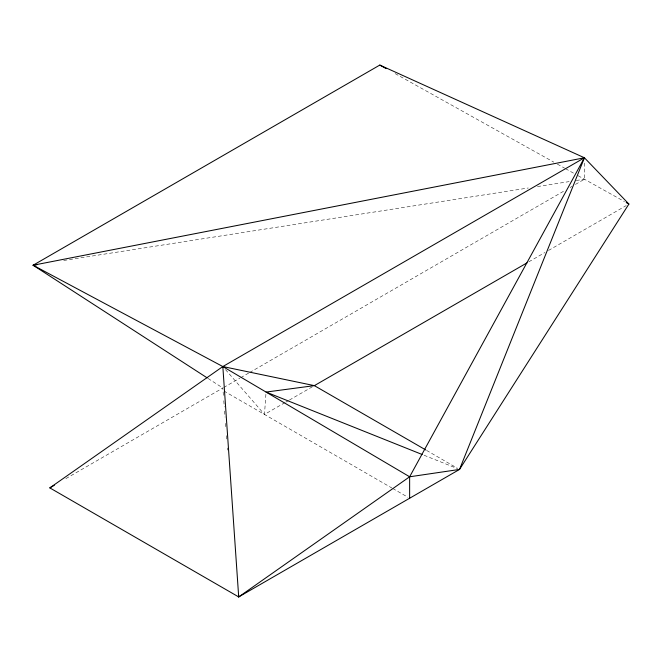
<?xml version="1.0" encoding="UTF-8"?>
<svg xmlns="http://www.w3.org/2000/svg" width="662" height="662" viewBox="0 0 662 662"><rect width="100%" height="100%" fill="white"/><g stroke="black" fill="none" stroke-linecap="round" stroke-linejoin="round"><path stroke-width="0.5" stroke-dasharray="3.31 2.48" d="M284.966 402.612L264.477 414.437L266.066 392.07M65.877 478.618L222.829 388.006L223.408 395.636M223.723 387.485L239.834 378.184M240.728 377.671L248.78 373.02M249.682 372.499L564.744 190.598M570.114 187.503L571.902 186.469M575.485 184.4L584.43 179.228L584.43 161.867M285.86 402.099L288.533 400.551M289.426 400.038L313.474 386.153M528.822 261.821L544.909 252.536M548.484 250.476L626.219 205.592M63.726 260.464L528.276 187.991M537.47 186.56L569.121 181.62M576.263 180.503L584.43 179.228M424.085 455.266L456.648 468.291M395.14 73.614L553.788 162.132M557.387 164.143L564.603 168.165M565.505 168.669L574.517 173.701M578.125 175.711L624.456 201.562M426.576 450.417L457.74 468.415M223.897 391.01L391.821 487.96M392.715 488.473L407.85 497.22M208.1 378.474L222.829 388.006M225.51 369.636L264.477 414.437M223.797 400.775L224.261 406.931M224.575 411.044L225.047 417.201M225.51 423.366L225.899 428.504M226.445 435.687L226.76 439.8M227.38 448.017L227.538 450.069"/><path stroke-width="0.99" d="M238.543 594.881L238.701 596.934L459.519 469.441L628.9 204.045L584.43 157.779L222.829 366.549L49.824 487.886L238.701 596.934L409.637 476.789L584.43 157.779L379.814 65.066L33.1 265.239L207.231 377.911M49.824 487.886L54.284 485.312M527.035 262.855L314.367 385.64L266.066 392.07L422.174 454.504M33.1 265.239L584.43 157.779L459.519 469.441L409.637 476.789L222.829 366.549L33.1 265.239L37.188 264.601M379.814 65.066L386.12 68.591M626.235 202.555L628.9 204.045M425.683 449.903L314.367 385.64L222.829 366.549L238.701 596.934M409.637 476.789L409.637 498.246"/></g></svg>
